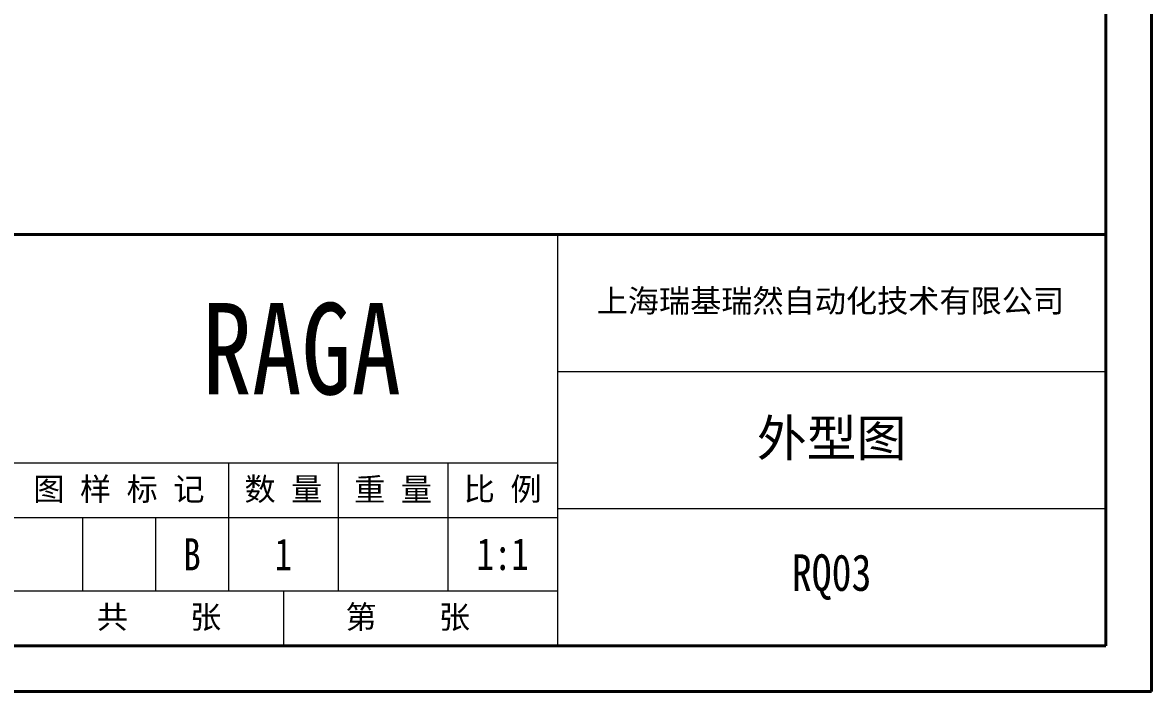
# Model space of a CAD drawing. Header units: millimetres. Extents: x 2462 to 4142, y 835 to 2023.
# Drawn here: x 3648 to 4142.2, y 835.3 to 1128 of the extents above; entities that cross this region are included whole.
import ezdxf

# ---------------------------------------------------------------- set-up
doc = ezdxf.new("R2010")
doc.units = ezdxf.units.MM
for name, color, linetype, lineweight in [('文字', 7, 'Continuous', 13), ('粗实线', 7, 'Continuous', 40), ('细实线', 3, 'Continuous', 13)]:
    doc.layers.add(name, color=color, linetype=linetype, lineweight=lineweight)
doc.styles.add('01', font='txt.shx')
doc.styles.get("Standard").update_dxf_attribs({"font": 'arial.ttf'})
doc.styles.add('STYLE1', font='txt.shx', dxfattribs={"width": 0.8, "height": 3, "bigfont": 'hzdx.shx'})

msp = doc.modelspace()

# ---------------------------------------------------------------- linework, layer by layer
at = {"layer": '粗实线'}
for p, q in [((4142.221, 835.282), (4142.221, 2023.282)), ((4122.221, 855.282), (4122.221, 2003.282)), ((4122.221, 1035.282), (3402.221, 1035.282)), ((2562.221, 855.282), (4122.221, 855.282)), ((2462.221, 835.282), (4142.221, 835.282))]:
    msp.add_line(p, q, dxfattribs=at)
at = {"layer": '细实线'}
for p, q in [((3882.221, 1035.282), (3882.221, 855.282)), ((3882.221, 975.282), (4122.221, 975.282)), ((3402.221, 935.282), (3882.221, 935.282)), ((3738.213, 935.108), (3738.213, 879.108)), ((3786.221, 935.282), (3786.221, 879.282)), ((3834.221, 935.282), (3834.221, 879.282)), ((3882.221, 915.282), (4122.221, 915.282)), ((3882.221, 911.282), (3642.221, 911.282)), ((3674.221, 911.282), (3674.221, 879.282)), ((3706.221, 911.282), (3706.221, 879.282)), ((3642.221, 879.282), (3882.221, 879.282)), ((3762.221, 879.282), (3762.221, 855.282))]:
    msp.add_line(p, q, dxfattribs=at)

# ---------------------------------------------------------------- texts
at = {"layer": '文字', "char_height": 10, "attachment_point": 5}
for s, insert, width in [('{\\fSimSun|b0|i0|c134|p2;上海瑞基瑞然自动化技术有限公司}', (4001.668, 1005.652), 394.18588), ('{\\fSimSun|b0|i0|c134|p2;图 样 标 记}', (3690.217, 923.282), 288), ('{\\fSimSun|b0|i0|c134|p2;数 量}', (3762.221, 923.282), 288), ('{\\fSimSun|b0|i0|c134|p2;重 量}', (3810.221, 923.282), 288), ('{\\fSimSun|b0|i0|c134|p2;比 例}', (3858.221, 923.282), 288), ('{\\fSimSun|b0|i0|c134|p2;共    张        第    张}', (3762.221, 867.282), 288)]:
    msp.add_mtext(s, dxfattribs=dict(at, insert=insert, width=width))
at = {"layer": '文字', "attachment_point": 5}
for s, insert, char_height, width, style in [('{\\fSimSun|b0|i0|c134|p2;\\W0.8;RAGA}', (3770.205, 984.963), 40, 253.125, '01'), ('{\\fSimSun|b0|i0|c134|p2;外型图}', (4002.221, 945.282), 16, 240, '01'), ('{\\fSimSun|b0|i0|c134|p2;B}', (3722.221, 895.282), 14, 32, 'STYLE1'), ('{\\fSimSun|b0|i0|c134|p2;1}', (3762.217, 895.282), 14, 32, 'STYLE1'), ('{\\fSimSun|b0|i0|c134|p2;1:1}', (3858.221, 895.282), 14, 32, 'STYLE1'), ('\\pt176;{\\fSimSun|b0|i0|c134|p2;RQ03}', (4002.221, 885.282), 16, 240, 'STYLE1')]:
    msp.add_mtext(s, dxfattribs=dict(at, insert=insert, char_height=char_height, width=width, style=style))

doc.saveas('drawing.dxf')
